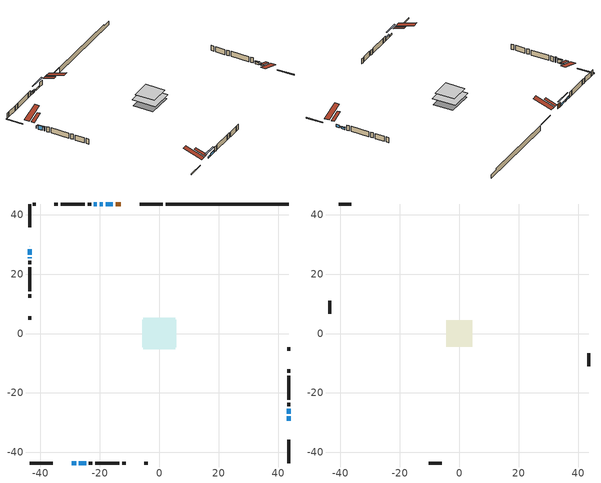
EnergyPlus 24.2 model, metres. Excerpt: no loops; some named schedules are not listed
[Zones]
conditioned space
 floor outside (Floor1 construction): -0.75,-0.75 -0.75,0.75 0.75,0.75 0.75,-0.75 z0.78
 floor adiabatic (AdiabaticFloorConstruction): -5.33,-5.33 -5.33,5.33 5.33,5.33 5.33,-5.33 z0.78
 floor foundation (Slab1 construction): -5.79,-4.57 -5.79,4.57 5.79,4.57 5.79,-4.57 z-1.66
 wall outside (RimJoist1 construction): 1.22,43.61 -6.55,43.61 / -43.61,-43.61 -35.83,-43.61 / -43.61,43.61 -43.61,35.83 / 43.61,-43.61 43.61,-35.83 z0.78:1.08
 wall outside (AdiabaticWallConstruction 1): -12.96,43.61 -14.73,43.61 z0.78:2.81
 wall outside (AdiabaticWallConstruction): -43.61,29.42 -43.61,29.32 / 43.61,-29.42 43.61,-27.93 z0.78:2; -43.61,28.4 -43.61,26.57 z0.78:2.61; -15.66,43.61 -18.1,43.61 / -29.42,-43.61 -27.99,-43.61 z0.78:1.54; 43.61,-27 43.61,-25.38 z0.78:1.7; -19.02,43.61 -20.04,43.61 z0.78:1.29; -20.97,43.61 -21.99,43.61 / -27.07,-43.61 -24.63,-43.61 z0.78:1.8; -43.61,25.64 -43.61,25.38 z0.78:2.81
 wall outside (Wall1 construction): -22.91,43.61 -24.09,43.61 / -23.7,-43.61 -22.52,-43.61 / -43.61,24.46 -43.61,23.28 / 43.61,-24.45 43.61,-23.28 z0.78:3.22
 wall outside (Wall2 construction): -25.02,43.61 -33.2,43.61 / -21.59,-43.61 -13.41,-43.61 / -43.61,22.35 -43.61,14.17 / 43.61,-22.35 43.61,-14.16 z0.78:3.22
 wall outside (Wall3 construction): -34.13,43.61 -35.35,43.61 / -12.48,-43.61 -11.26,-43.61 / -43.61,13.24 -43.61,12.02 / 43.61,-13.23 43.61,-12.01 z0.78:3.22
 wall outside (Wall5 construction): -41.57,43.61 -42.68,43.61 / -5.04,-43.61 -3.94,-43.61 / -43.61,5.8 -43.61,4.69 / 43.61,-5.79 43.61,-4.69 z0.78:3.22
 wall foundation (FoundationWall1 construction): 2.15,43.61,-1.66 2.15,43.61,0.78 39.46,43.61,0.78 39.46,43.61,0.07 43.61,43.61,0.07 43.61,43.61,-1.66
 window (WindowConstruction 6): -43.61,29.42 -43.61,29.33 z0.78:2
 window (WindowConstruction 5): -43.61,28.4 -43.61,26.57 z0.78:2.61
 window (WindowConstruction 8): -15.66,43.61 -18.1,43.61 z0.78:1.54
 window (WindowConstruction 9): -29.42,-43.61 -27.99,-43.61 z0.78:1.54
 window (WindowConstruction 7): 43.61,-29.42 43.61,-27.93 z0.78:2
 window (WindowConstruction): 43.61,-27 43.61,-25.38 z0.78:1.69
 window (WindowConstruction 1): -19.03,43.61 -20.04,43.61 z0.78:1.29
 window (WindowConstruction 2): -20.97,43.61 -21.99,43.61 z0.78:1.79
 window (WindowConstruction 3): -27.07,-43.61 -24.63,-43.61 z0.78:1.79
 window (WindowConstruction 4): -43.61,25.64 -43.61,25.39 z0.78:2.81
 door (Door): -12.96,43.61 -14.73,43.61 z0.78:2.81
 ceiling adiabatic (AdiabaticFloorConstruction): 5.33,-5.33 5.33,5.33 -5.33,5.33 -5.33,-5.33 z0.78
 roof outside (Roof2 construction): -12.03,43.61,3.22 -12.03,38.43,4.94 -10.67,38.43,4.94 -10.67,43.61,3.22; -30.35,-43.61,3.22 -30.35,-38.43,4.94 -31.71,-38.43,4.94 -31.71,-43.61,3.22; -43.61,30.35,3.22 -38.43,30.35,4.94 -38.43,31.71,4.94 -43.61,31.71,3.22; 43.61,-30.35,3.22 38.43,-30.35,4.94 38.43,-31.71,4.94 43.61,-31.71,3.22
attic - vented
 floor to conditioned space (Floor2 construction Reversed): -4.41,-4.41 -4.41,4.41 4.41,4.41 4.41,-4.41 z3.22
 wall outside (Wall4 construction): -36.28,43.61 -40.64,43.61 / -10.33,-43.61 -5.97,-43.61 / -43.61,11.09 -43.61,6.73 / 43.61,-11.08 43.61,-6.72 z0.78:3.22
 roof outside (Roof1 construction): -9.74,43.61,3.22 -9.74,35.01,6.08 -7.48,35.01,6.08 -7.48,43.61,3.22; -32.64,-43.61,3.22 -32.64,-35.01,6.08 -34.9,-35.01,6.08 -34.9,-43.61,3.22; -43.61,32.64,3.22 -35.01,32.64,6.08 -35.01,34.9,6.08 -43.61,34.9,3.22; 43.61,-32.64,3.22 35.01,-32.64,6.08 35.01,-34.9,6.08 43.61,-34.9,3.22
shading: -43.61,26.37 -43.61,28.6 -44.02,28.6 -44.02,26.37 z2.81; -20.74,43.61 -13.02,43.61 -13.02,44.02 -20.74,44.02 z4.18; -25.36,-43.61 -32.06,-43.61 -32.06,-44.02 -25.36,-44.02 z4.18; 43.61,-25.18 43.61,-27.21 44.02,-27.21 44.02,-25.18 z1.9; -20.24,43.61 -18.82,43.61 -18.82,44.02 -20.24,44.02 z1.49; -22.19,43.61 -20.77,43.61 -20.77,44.02 -22.19,44.02 z2; -24.43,-43.61 -27.27,-43.61 -27.27,-44.02 -24.43,-44.02 z2; -43.61,25.18 -43.61,25.84 -44.02,25.84 -44.02,25.18 z3.01
[Building]
Building 1: Terrain=Suburbs
[Site:Location]
Edmonton Intl AP_AB: Latitude {deg}=53.31; Longitude {deg}=-113.58; Time Zone {hr}=-7; Elevation {m}=723; Keep Site Location Information=Yes
[Site:GroundTemperature:Shallow]
-1.56185, -3.61833, -3.78302, -2.80711, 1.11059, 5.01004, 8.39065, 10.5322, 10.7141, 8.97234, 5.67794, 1.89811
[Site:WaterMainsTemperature]
Calculation Method=Schedule; Temperature Schedule=mains temperature schedule
[Material] Roughness=Rough; Thermal Absorptance=0.9
Name | Thickness {m} | Conductivity {W/m-K} | Density {kg/m3} | Specific Heat {J/kg-K} | Solar Absorptance | Visible Absorptance
asphalt or fiberglass shingles | 0.00635 | 0.162714 | 1121.4 | 1465.45 | 0.4 | 0.4
ceiling loosefill ins | 0.0846667 | 0.0480833 | 16.02 | 1046.75 | 0.7 | 0.7
ceiling stud and cavity | 0.1397 | 0.0937792 | 65.682 | 1177.47 | 0.7 | 0.7
concrete 4.0 in. | 0.1016 | 1.803125 | 2242.8 | 837.4 | 0.7 | 0.7
concrete 8.0 in. | 0.2032 | 1.803125 | 2242.8 | 837.4 | 0.7 | 0.7
door material | 0.04445 | 0.053851 | 512.64 | 1214.23 | 0.7 | 0.7
floor covering | 0.0127 | 0.0433444 | 54.468 | 1339.84 | 0.6 | 0.6
floor rigid ins; rim joist rigid ins; roof rigid ins | 0.051816 | 0.029427 | 32.04 | 1214.23 | 0.7 | 0.7
floor rigid ins 1; wall rigid ins | 0.512978 | 0.029427 | 32.04 | 1214.23 | 0.7 | 0.7
floor stud and cavity | 0.1397 | 0.0996456 | 92.3553 | 1139.71 | 0.7 | 0.7
floor stud and cavity 1 | 0.1397 | 1.75129 | 37.0049 | 1207.88 | 0.7 | 0.7
furniture material conditioned space 1 | 0.1524 | 0.115458 | 640.8 | 1214.23 | 0.6 | 0.6
gypsum board | 0.0127 | 0.160291 | 801 | 837.4 | 0.6 | 0.6
osb sheathing 0.5 in. | 0.0127 | 0.115458 | 512.64 | 1214.23 | 0.7 | 0.7
osb sheathing 0.75 in. | 0.01905 | 0.115458 | 512.64 | 1214.23 | 0.7 | 0.7
osb sheathing 2.0 in. | 0.0508 | 0.115458 | 512.64 | 1214.23 | 0.7 | 0.7
rim joist stud and cavity | 0.0508 | 0.0449671 | 125.044 | 1163.47 | 0.6 | 0.6
roof stud and cavity | 0.2032 | 0.172294 | 78.34581 | 1123.46 | 0.7 | 0.7
wall stud and cavity | 0.1397 | 0.107359 | 139.0536 | 1170.24 | 0.7 | 0.7
wall stud and cavity 1 | 0.1397 | 0.100302 | 139.0536 | 1170.24 | 0.7 | 0.7
wall stud and cavity 2 | 0.1397 | 0.117365 | 139.0536 | 1170.24 | 0.7 | 0.7
wall stud and cavity 3 | 0.0889 | 6.1454 | 50.32683 | 1063.81 | 0.6 | 0.6
wall stud and cavity 4 | 0.1397 | 0.166697 | 139.0536 | 1170.24 | 0.7 | 0.7
wall stud and cavity 5 | 0.0889 | 0.380278 | 52.3479 | 1209.89 | 0.7 | 0.7
wall stud and cavity 6 | 0.0889 | 0.391764 | 83.0341 | 1211.67 | 0.7 | 0.7
wood siding | 0.0254 | 0.102417 | 544.68 | 1172.36 | 0.4 | 0.4
wood siding 1 | 0.00254 | 0.102417 | 544.68 | 1172.36 | 0.4 | 0.4
wood siding 2; wood siding 3; wood siding 4 | 0.0254 | 0.102417 | 544.68 | 1172.36 | 0.7 | 0.7
[WindowMaterial:SimpleGlazingSystem]
Name | U-Factor {W/m2-K} | Solar Heat Gain Coefficient
WindowMaterial | 3.28416 | 0.57
WindowMaterial 1 | 3.30914 | 0.59
WindowMaterial 2 | 3.27223 | 0.57
WindowMaterial 3 | 1.998656 | 0.46
WindowMaterial 4 | 3.33639 | 0.51
WindowMaterial 5 | 3.296079 | 0.7
WindowMaterial 6 | 3.0559 | 0.17
WindowMaterial 7 | 3.310274 | 0.62
WindowMaterial 8 | 3.27961 | 0.52
WindowMaterial 9 | 3.28075 | 0.54
[Construction]
AdiabaticFloorConstruction: floor stud and cavity 1, floor rigid ins 1, osb sheathing 0.75 in., floor covering
AdiabaticWallConstruction: wood siding 3, wall rigid ins, wall stud and cavity 5, gypsum board
AdiabaticWallConstruction 1: wood siding 4, wall rigid ins, wall stud and cavity 5, gypsum board
Door: door material
Floor1 construction: floor stud and cavity, floor rigid ins, osb sheathing 0.75 in., floor covering
Floor2 construction Reversed: gypsum board, ceiling stud and cavity, ceiling loosefill ins
FoundationWall1 construction: concrete 8.0 in.
furniture construction conditioned space 1: furniture material conditioned space 1
PartitionWallConstruction: gypsum board, wall stud and cavity 6, gypsum board
RimJoist1 construction: wood siding 2, rim joist rigid ins, osb sheathing 2.0 in., rim joist stud and cavity
Roof1 construction: asphalt or fiberglass shingles
Roof2 construction: asphalt or fiberglass shingles, roof rigid ins, osb sheathing 0.75 in., roof stud and cavity, gypsum board
Slab1 construction: concrete 4.0 in.
Wall1 construction: wood siding, osb sheathing 0.5 in., wall stud and cavity, gypsum board
Wall2 construction: wood siding, osb sheathing 0.5 in., wall stud and cavity 1, gypsum board
Wall3 construction: wood siding, osb sheathing 0.5 in., wall stud and cavity 2, gypsum board
Wall4 construction: wood siding 1, wall stud and cavity 3
Wall5 construction: wood siding, osb sheathing 0.5 in., wall stud and cavity 4, gypsum board
WindowConstruction: WindowMaterial
WindowConstruction 1: WindowMaterial 1
WindowConstruction 2: WindowMaterial 2
WindowConstruction 3: WindowMaterial 3
WindowConstruction 4: WindowMaterial 4
WindowConstruction 5: WindowMaterial 5
WindowConstruction 6: WindowMaterial 6
WindowConstruction 7: WindowMaterial 7
WindowConstruction 8: WindowMaterial 8
WindowConstruction 9: WindowMaterial 9
[Zone] Multiplier=1; Part of Total Floor Area=Yes
Name | Volume {m3}
attic - vented | 36.2093
conditioned space | 570.4
[Space]
Name | Zone | Volume {m3}
attic - vented 1 | attic - vented | 36.2093
conditioned space 1 | conditioned space | 570.4
[ZoneInfiltration:EffectiveLeakageArea]
infil attic - vented 1: Zone or Space=attic - vented 1; Schedule=Always On Discrete; Effective Air Leakage Area {cm2}=2708.17; Stack Coefficient=0.000368776; Wind Coefficient=1.29748e-05
[ZoneMixing]
whole house fan mix: Zone or Space=attic - vented; Schedule=Always On Continuous; Design Flow Rate Calculation Method=Flow/Zone; Design Flow Rate {m3/s}=0; Source Zone or Space=conditioned space
[SurfaceProperty:ExposedFoundationPerimeter]
Slab1: Exposed Perimeter Calculation Method=TotalExposedPerimeter; Total Exposed Perimeter {m}=41.452
[InternalMass] Zone or ZoneList=conditioned space; Space or SpaceList=conditioned space 1
Name | Construction | Surface Area {m2}
furniture mass conditioned space 1 | furniture construction conditioned space 1 | 88.6517
partition wall mass | PartitionWallConstruction | 221.629
[Lights]
interior lighting: Zone or ZoneList or Space or SpaceList=conditioned space 1; Schedule=interior lighting schedule; Design Level Calculation Method=LightingLevel; Lighting Level {W}=343.2; Return Air Fraction=0; Fraction Radiant=0.6; Fraction Visible=0.2; Fraction Replaceable=1
[People]
occupants: Zone or ZoneList or Space or SpaceList=conditioned space 1; Number of People Schedule=occupants schedule; Number of People Calculation Method=People; Number of People=3; Fraction Radiant=0.314171; Sensible Heat Fraction=0.56303; Activity Level Schedule=occupants activity schedule; Carbon Dioxide Generation Rate {m3/s-W}=0; Enable ASHRAE 55 Comfort Warnings=No; Mean Radiant Temperature Calculation Type=EnclosureAveraged
[ElectricEquipment] Zone or ZoneList or Space or SpaceList=conditioned space 1; Design Level Calculation Method=EquipmentLevel
Name | Schedule | Design Level {W} | Fraction Latent | Fraction Radiant | Fraction Lost
clothes dryer | clothes dryer schedule | 140.772 | 0.015 | 0.081 | 0.85
clothes washer | clothes washer schedule | 32.1985 | 0.03 | 0.162 | 0.7
cooking range | cooking range schedule | 215.147 | 0.08 | 0.432 | 0.2
dishwasher | dishwasher schedule | 66.8632 | 0.3 | 0.18 | 0.4
fridge | fridge schedule | 72.9452 | 0 | 0.6 | 0
mech vent bath fan 0 | mech vent bath fan 0 schedule | 50.2 | 0 | 0 | 1
mech vent bath fan 1 | mech vent bath fan 1 schedule | 50.2 | 0 | 0 | 1
mech vent house fan | mech vent house fan schedule | 0 | 0 | 0 | 1
mech vent house fan cfis | mech vent house fan cfis schedule | 0 | 0 | 0 | 0
mech vent range fan 0 | mech vent range fan 0 schedule | 57 | 0 | 0 | 1
misc plug loads | misc plug loads schedule | 494.7 | 0.045 | 0.513 | 0.1
whole house fan | Always On Discrete | 0 | 0 | 0 | 1
[OtherEquipment] Zone or ZoneList or Space or SpaceList=conditioned space 1; Design Level Calculation Method=EquipmentLevel
Name | Fuel Type | Schedule | Design Level {W} | Fraction Latent | Fraction Radiant | Fraction Lost
clothes dryer 1 | Electricity | clothes dryer schedule | 0 | 0.015 | 0.081 | 0.85
cooking range 1 | Electricity | cooking range schedule | 0 | 0.08 | 0.432 | 0.2
general water use latent | None | general water use schedule | 62.594 | 1 | 0 | 0
general water use sensible | None | general water use schedule | -61.6891 | 0 | 0.6 | 0
mech vent house fan latent load | None | Always On Discrete | 0 | 1 | 0 | 0
mech vent house fan sensible load | None | Always On Discrete | 0 | 0 | 0 | 0
water heater energy adjustment1 | NaturalGas | Always On Discrete | 0.01 | 0 | 0 | 1
[ZoneInfiltration:DesignFlowRate] Zone or ZoneList or Space or SpaceList=conditioned space 1; Schedule=Always On Discrete; Design Flow Rate Calculation Method=Flow/Zone; Design Flow Rate {m3/s}=0
infil flow; natural vent flow; whole house fan flow
[AvailabilityManager:Scheduled]
furnace airloop Availability Manager: Schedule=Always On Discrete
[Foundation:Kiva]
Foundation Kiva 1: Initial Indoor Air Temperature {C}=18; Wall Height Above Grade {m}=0.779983; Wall Depth Below Slab {m}=0.2032
[Foundation:Kiva:Settings]
Soil Conductivity {W/m-K}=0.849921; Soil Density {kg/m3}=1842.3; Soil Specific Heat {J/kg-K}=418.7; Ground Solar Absorptivity=0.9; Ground Thermal Absorptivity=0.9; Ground Surface Roughness {m}=0.03; Far-Field Width {m}=40; Deep-Ground Boundary Condition=ZeroFlux; Deep-Ground Depth {m}=40; Minimum Cell Dimension {m}=0.2; Maximum Cell Growth Coefficient=3; Simulation Timestep=Timestep
[Exterior:Lights]
exterior lighting: Schedule=exterior lighting schedule; Design Level {W}=75.6
[EnergyManagementSystem:GlobalVariable]
furnace_airloop_Fan_RTF
infil_program_Qfan
infil_program_Qinf
natural_vent_program_Qnv
natural_vent_program_Qwhf
[EnergyManagementSystem:Sensor]
Name | Output:Variable or Output:Meter Index Key | Output:Variable or Output:Meter
airflow_gain | infil flow | Infiltration Sensible Heat Gain Energy
airflow_gain_1 | natural vent flow | Infiltration Sensible Heat Gain Energy
airflow_gain_2 | whole house fan flow | Infiltration Sensible Heat Gain Energy
airflow_loss | infil flow | Infiltration Sensible Heat Loss Energy
airflow_loss_1 | natural vent flow | Infiltration Sensible Heat Loss Energy
airflow_loss_2 | whole house fan flow | Infiltration Sensible Heat Loss Energy
clg_load_cond |  | Cooling:EnergyTransfer:Zone:CONDITIONED SPACE
clg_sp_s; clg_sp_s_1 | cooling setpoint | Schedule Value
clothes_dryer_exhaust_0_sch_s | clothes dryer exhaust 0 schedule | Schedule Value
cool_season | cooling season schedule | Schedule Value
htg_load_cond |  | Heating:EnergyTransfer:Zone:CONDITIONED SPACE
htg_sp_s; htg_sp_s_1 | heating setpoint | Schedule Value
ig_ee_conv | clothes dryer | Electric Equipment Convective Heating Energy
ig_ee_conv_2 | cooking range | Electric Equipment Convective Heating Energy
ig_ee_conv_4 | fridge | Electric Equipment Convective Heating Energy
ig_ee_conv_5 | misc plug loads | Electric Equipment Convective Heating Energy
ig_ee_conv_6 | whole house fan | Electric Equipment Convective Heating Energy
ig_ee_rad | clothes dryer | Electric Equipment Radiant Heating Energy
ig_ee_rad_2 | cooking range | Electric Equipment Radiant Heating Energy
ig_ee_rad_4 | fridge | Electric Equipment Radiant Heating Energy
ig_ee_rad_5 | misc plug loads | Electric Equipment Radiant Heating Energy
ig_ee_rad_6 | whole house fan | Electric Equipment Radiant Heating Energy
ig_lgt_conv | interior lighting | Lights Convective Heating Energy
ig_lgt_rad | interior lighting | Lights Radiant Heating Energy
ig_lgt_vis | interior lighting | Lights Visible Radiation Heating Energy
ig_oe_conv | clothes dryer 1 | Other Equipment Convective Heating Energy
ig_oe_conv_1 | cooking range 1 | Other Equipment Convective Heating Energy
ig_oe_conv_2 | general water use latent | Other Equipment Convective Heating Energy
ig_oe_conv_3 | general water use sensible | Other Equipment Convective Heating Energy
ig_oe_conv_4 | water heater energy adjustment1 | Other Equipment Convective Heating Energy
ig_oe_rad | clothes dryer 1 | Other Equipment Radiant Heating Energy
ig_oe_rad_1 | cooking range 1 | Other Equipment Radiant Heating Energy
ig_oe_rad_2 | general water use latent | Other Equipment Radiant Heating Energy
ig_oe_rad_3 | general water use sensible | Other Equipment Radiant Heating Energy
ig_oe_rad_4 | water heater energy adjustment1 | Other Equipment Radiant Heating Energy
ig_ppl_conv | occupants | People Convective Heating Energy
ig_ppl_rad | occupants | People Radiant Heating Energy
im_conv | furniture mass conditioned space 1 | Surface Inside Face Convection Heat Gain Energy
im_conv_1 | partition wall mass | Surface Inside Face Convection Heat Gain Energy
im_ig | furniture mass conditioned space 1 | Surface Inside Face Internal Gains Radiation Heat Gain Energy
im_ig_1 | partition wall mass | Surface Inside Face Internal Gains Radiation Heat Gain Energy
im_lgt | furniture mass conditioned space 1 | Surface Inside Face Lights Radiation Heat Gain Energy
im_lgt_1 | partition wall mass | Surface Inside Face Lights Radiation Heat Gain Energy
im_sol | furniture mass conditioned space 1 | Surface Inside Face Solar Radiation Heat Gain Energy
im_sol_1 | partition wall mass | Surface Inside Face Solar Radiation Heat Gain Energy
im_surf | furniture mass conditioned space 1 | Surface Inside Face Net Surface Thermal Radiation Heat Gain Energy
im_surf_1 | partition wall mass | Surface Inside Face Net Surface Thermal Radiation Heat Gain Energy
mech_vent_bath_fan_0_sch_s | mech vent bath fan 0 schedule | Schedule Value
mech_vent_bath_fan_1_sch_s | mech vent bath fan 1 schedule | Schedule Value
mech_vent_range_fan_0_sch_s | mech vent range fan 0 schedule | Schedule Value
mv_conv | mech vent bath fan 0 | Electric Equipment Convective Heating Energy
mv_conv_1 | mech vent bath fan 1 | Electric Equipment Convective Heating Energy
mv_conv_2 | mech vent house fan | Electric Equipment Convective Heating Energy
mv_conv_3 | mech vent house fan cfis | Electric Equipment Convective Heating Energy
mv_conv_4 | mech vent range fan 0 | Electric Equipment Convective Heating Energy
mv_conv_5 | mech vent house fan latent load | Other Equipment Convective Heating Energy
mv_conv_6 | mech vent house fan sensible load | Other Equipment Convective Heating Energy
mv_rad | mech vent bath fan 0 | Electric Equipment Radiant Heating Energy
mv_rad_1 | mech vent bath fan 1 | Electric Equipment Radiant Heating Energy
mv_rad_2 | mech vent house fan | Electric Equipment Radiant Heating Energy
mv_rad_3 | mech vent house fan cfis | Electric Equipment Radiant Heating Energy
mv_rad_4 | mech vent range fan 0 | Electric Equipment Radiant Heating Energy
mv_rad_5 | mech vent house fan latent load | Other Equipment Radiant Heating Energy
mv_rad_6 | mech vent house fan sensible load | Other Equipment Radiant Heating Energy
natural_vent_s | natural vent schedule | Schedule Value
out_pb_s |  | Site Outdoor Air Barometric Pressure
out_wt_s |  | Site Outdoor Air Humidity Ratio
site_vw_s |  | Site Wind Speed
ss_back_out | Window1 | Surface Window Shortwave from Zone Back Out Window Heat Transfer Rate
ss_back_out_1 | Window10 | Surface Window Shortwave from Zone Back Out Window Heat Transfer Rate
ss_back_out_2 | Window11 | Surface Window Shortwave from Zone Back Out Window Heat Transfer Rate
ss_back_out_3 | Window13 | Surface Window Shortwave from Zone Back Out Window Heat Transfer Rate
ss_back_out_4 | Window2 | Surface Window Shortwave from Zone Back Out Window Heat Transfer Rate
ss_back_out_5 | Window4 | Surface Window Shortwave from Zone Back Out Window Heat Transfer Rate
ss_back_out_6 | Window5 | Surface Window Shortwave from Zone Back Out Window Heat Transfer Rate
ss_back_out_7 | Window6 | Surface Window Shortwave from Zone Back Out Window Heat Transfer Rate
ss_back_out_8 | Window7 | Surface Window Shortwave from Zone Back Out Window Heat Transfer Rate
ss_back_out_9 | Window9 | Surface Window Shortwave from Zone Back Out Window Heat Transfer Rate
ss_conv | Door1 | Surface Inside Face Convection Heat Gain Energy
ss_conv_1 | Window1 | Surface Inside Face Convection Heat Gain Energy
ss_conv_10 | Window9 | Surface Inside Face Convection Heat Gain Energy
ss_conv_2 | Window10 | Surface Inside Face Convection Heat Gain Energy
ss_conv_3 | Window11 | Surface Inside Face Convection Heat Gain Energy
ss_conv_4 | Window13 | Surface Inside Face Convection Heat Gain Energy
ss_conv_5 | Window2 | Surface Inside Face Convection Heat Gain Energy
ss_conv_6 | Window4 | Surface Inside Face Convection Heat Gain Energy
ss_conv_7 | Window5 | Surface Inside Face Convection Heat Gain Energy
ss_conv_8 | Window6 | Surface Inside Face Convection Heat Gain Energy
ss_conv_9 | Window7 | Surface Inside Face Convection Heat Gain Energy
ss_ig | Door1 | Surface Inside Face Internal Gains Radiation Heat Gain Energy
ss_ig_1 | Window1 | Surface Inside Face Internal Gains Radiation Heat Gain Energy
ss_ig_10 | Window9 | Surface Inside Face Internal Gains Radiation Heat Gain Energy
ss_ig_2 | Window10 | Surface Inside Face Internal Gains Radiation Heat Gain Energy
ss_ig_3 | Window11 | Surface Inside Face Internal Gains Radiation Heat Gain Energy
ss_ig_4 | Window13 | Surface Inside Face Internal Gains Radiation Heat Gain Energy
ss_ig_5 | Window2 | Surface Inside Face Internal Gains Radiation Heat Gain Energy
ss_ig_6 | Window4 | Surface Inside Face Internal Gains Radiation Heat Gain Energy
ss_ig_7 | Window5 | Surface Inside Face Internal Gains Radiation Heat Gain Energy
ss_ig_8 | Window6 | Surface Inside Face Internal Gains Radiation Heat Gain Energy
ss_ig_9 | Window7 | Surface Inside Face Internal Gains Radiation Heat Gain Energy
ss_lgt | Door1 | Surface Inside Face Lights Radiation Heat Gain Energy
ss_sol | Door1 | Surface Inside Face Solar Radiation Heat Gain Energy
ss_surf | Door1 | Surface Inside Face Net Surface Thermal Radiation Heat Gain Energy
ss_surf_1 | Window1 | Surface Inside Face Net Surface Thermal Radiation Heat Gain Energy
ss_surf_10 | Window9 | Surface Inside Face Net Surface Thermal Radiation Heat Gain Energy
ss_surf_2 | Window10 | Surface Inside Face Net Surface Thermal Radiation Heat Gain Energy
ss_surf_3 | Window11 | Surface Inside Face Net Surface Thermal Radiation Heat Gain Energy
ss_surf_4 | Window13 | Surface Inside Face Net Surface Thermal Radiation Heat Gain Energy
ss_surf_5 | Window2 | Surface Inside Face Net Surface Thermal Radiation Heat Gain Energy
ss_surf_6 | Window4 | Surface Inside Face Net Surface Thermal Radiation Heat Gain Energy
ss_surf_7 | Window5 | Surface Inside Face Net Surface Thermal Radiation Heat Gain Energy
ss_surf_8 | Window6 | Surface Inside Face Net Surface Thermal Radiation Heat Gain Energy
ss_surf_9 | Window7 | Surface Inside Face Net Surface Thermal Radiation Heat Gain Energy
ss_trans_in | Window1 | Surface Window Transmitted Solar Radiation Rate
ss_trans_in_1 | Window10 | Surface Window Transmitted Solar Radiation Rate
ss_trans_in_2 | Window11 | Surface Window Transmitted Solar Radiation Rate
ss_trans_in_3 | Window13 | Surface Window Transmitted Solar Radiation Rate
ss_trans_in_4 | Window2 | Surface Window Transmitted Solar Radiation Rate
ss_trans_in_5 | Window4 | Surface Window Transmitted Solar Radiation Rate
ss_trans_in_6 | Window5 | Surface Window Transmitted Solar Radiation Rate
ss_trans_in_7 | Window6 | Surface Window Transmitted Solar Radiation Rate
ss_trans_in_8 | Window7 | Surface Window Transmitted Solar Radiation Rate
ss_trans_in_9 | Window9 | Surface Window Transmitted Solar Radiation Rate
ss_trans_out | Window1 | Surface Inside Face Initial Transmitted Diffuse Transmitted Out Window Solar Radiation Rate
ss_trans_out_1 | Window10 | Surface Inside Face Initial Transmitted Diffuse Transmitted Out Window Solar Radiation Rate
ss_trans_out_2 | Window11 | Surface Inside Face Initial Transmitted Diffuse Transmitted Out Window Solar Radiation Rate
ss_trans_out_3 | Window13 | Surface Inside Face Initial Transmitted Diffuse Transmitted Out Window Solar Radiation Rate
ss_trans_out_4 | Window2 | Surface Inside Face Initial Transmitted Diffuse Transmitted Out Window Solar Radiation Rate
ss_trans_out_5 | Window4 | Surface Inside Face Initial Transmitted Diffuse Transmitted Out Window Solar Radiation Rate
ss_trans_out_6 | Window5 | Surface Inside Face Initial Transmitted Diffuse Transmitted Out Window Solar Radiation Rate
ss_trans_out_7 | Window6 | Surface Inside Face Initial Transmitted Diffuse Transmitted Out Window Solar Radiation Rate
ss_trans_out_8 | Window7 | Surface Inside Face Initial Transmitted Diffuse Transmitted Out Window Solar Radiation Rate
ss_trans_out_9 | Window9 | Surface Inside Face Initial Transmitted Diffuse Transmitted Out Window Solar Radiation Rate
s_conv | Floor1 | Surface Inside Face Convection Heat Gain Energy
s_conv_1 | Floor2 | Surface Inside Face Convection Heat Gain Energy
s_conv_10 | Roof2:180 | Surface Inside Face Convection Heat Gain Energy
s_conv_11 | Roof2:270 | Surface Inside Face Convection Heat Gain Energy
s_conv_12 | Roof2:90 | Surface Inside Face Convection Heat Gain Energy
s_conv_13 | Slab1 | Surface Inside Face Convection Heat Gain Energy
s_conv_14 | Wall1:0 | Surface Inside Face Convection Heat Gain Energy
s_conv_15 | Wall1:180 | Surface Inside Face Convection Heat Gain Energy
s_conv_16 | Wall1:270 | Surface Inside Face Convection Heat Gain Energy
s_conv_17 | Wall1:90 | Surface Inside Face Convection Heat Gain Energy
s_conv_18 | Wall2:0 | Surface Inside Face Convection Heat Gain Energy
